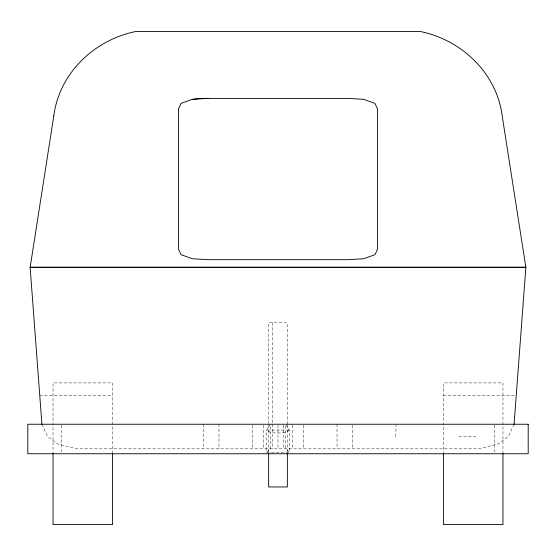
<?xml version="1.0" encoding="UTF-8"?>
<svg xmlns="http://www.w3.org/2000/svg" width="556" height="556" viewBox="0 0 556 556"><rect width="100%" height="100%" fill="white"/><g stroke="black" fill="none" stroke-linecap="round" stroke-linejoin="round"><path stroke-width="0.42" stroke-dasharray="2.78 2.08" d="M395.782 436.536L396.025 425.062M514.078 424.242L508.386 436.536L498.336 443.91L479.494 448.831L76.506 448.831L57.664 443.91L47.614 436.536L41.922 424.242M266.727 452.278L270.223 448.831L270.223 424.242L266.727 430.052L266.727 452.278L289.273 452.278L289.273 430.052L285.777 424.242L285.777 448.831L289.273 452.278M39.747 395.344L112.604 395.344M443.396 395.344L515.384 395.344M458.721 436.536L475.79 436.536M502.971 453.724L502.971 382.903L443.396 382.903L443.396 453.724M494.534 425.111L494.534 452.014M352.573 425.09L352.573 448.831M337.019 424.242L337.019 448.831M303.645 425.09L303.645 448.831M292.755 425.09L292.755 448.831M287.355 424.242L287.355 322.8L268.645 322.8L268.645 423.373M287.355 425.09L287.355 452.299M283.782 425.09L283.782 448.831M278 425.09L278 448.831M272.218 322.8L272.218 423.373M272.218 424.242L272.218 448.831M268.645 425.09L268.645 452.299M263.245 425.09L263.245 448.831M252.355 425.09L252.355 448.831M218.981 424.242L218.981 448.831M203.426 424.242L203.426 448.831M112.604 453.724L112.604 382.903L53.028 382.903L53.028 453.724M61.466 425.111L61.466 452.014M289.273 430.052L287.765 431.567C281.475 433.562 274.525 433.562 268.235 431.567L266.727 430.052L289.273 430.052"/><path stroke-width="0.83" d="M514.078 424.242L525.886 267.158L30.114 267.158L41.922 424.242M192.265 99.357L181.047 103.395L178.406 109.025L178.406 249.06L181.047 254.697L192.265 258.735L207.916 259.687L348.084 259.687L363.735 258.735L374.952 254.697L377.593 249.06L377.593 109.025L374.952 103.395L363.735 99.357L348.084 98.405L200.25 98.405L192.265 99.357L207.916 98.405M502.971 453.724L502.971 524.544L443.396 524.544L443.396 453.724M287.355 453.161L287.355 486.952L268.645 486.952L268.645 453.161M112.604 453.724L112.604 524.544L53.028 524.544L53.028 453.724M53.814 115.863L30.114 267.54L525.886 267.54L502.186 115.863C496.675 73.058 461.563 39.747 419.975 31.456L136.025 31.456C94.437 39.747 59.325 73.058 53.814 115.863M528.2 424.242L27.8 424.242L27.8 453.752L528.2 453.752L528.2 424.242"/></g></svg>
